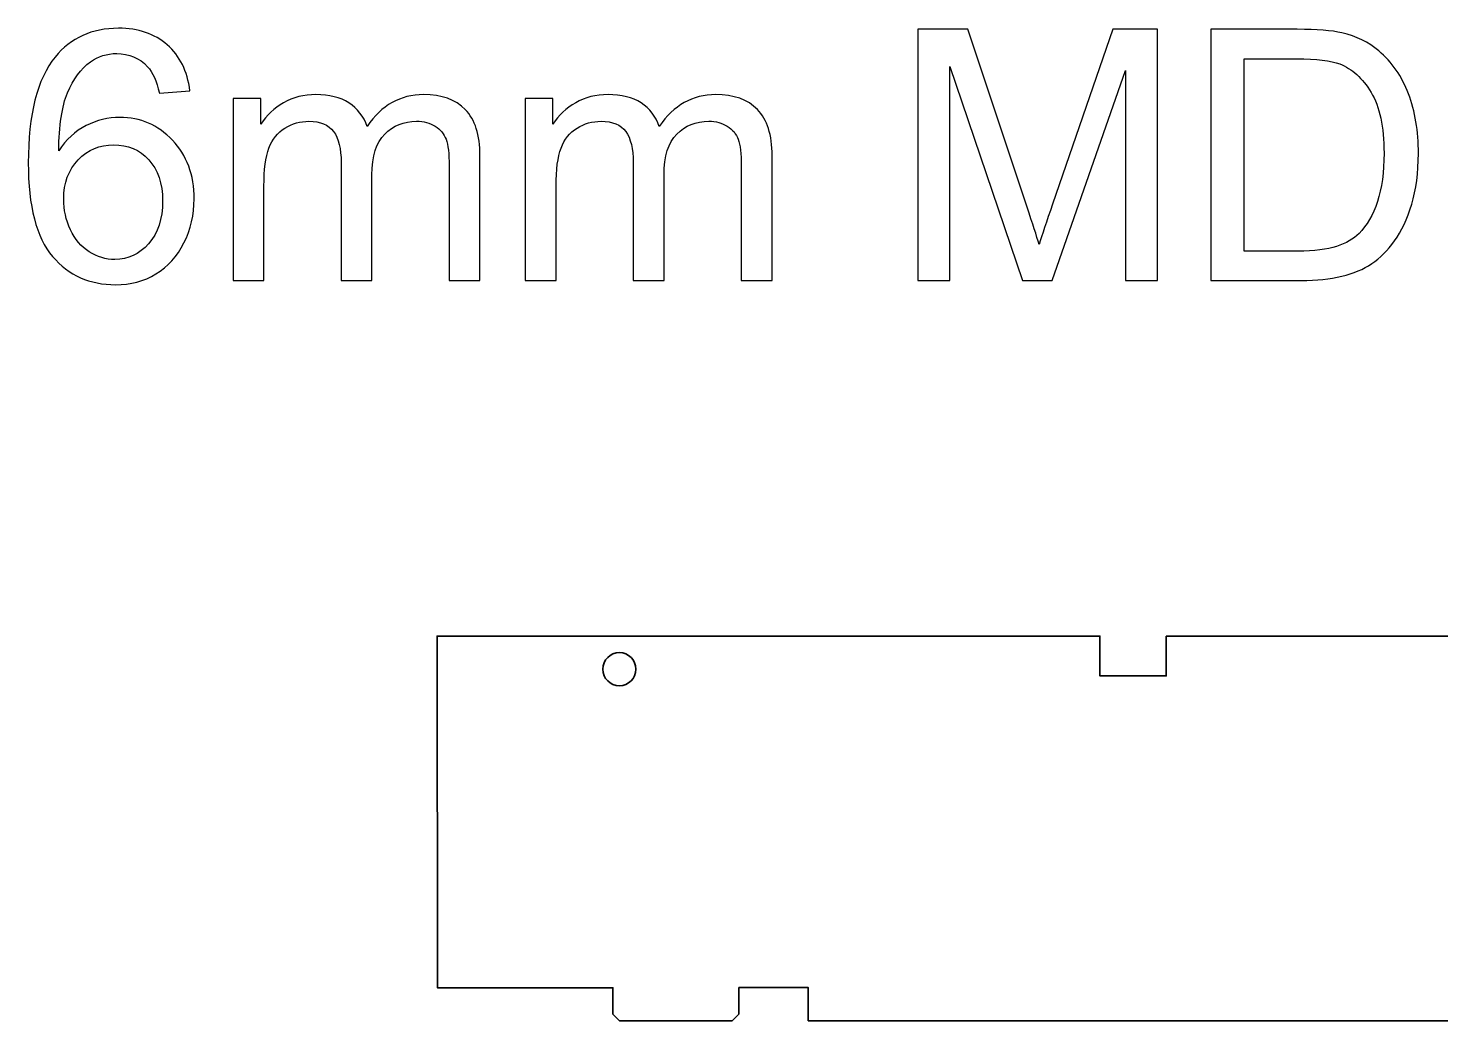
# Model space of a CAD drawing. Header units: millimetres. Extents: x 198 to 2216, y -826 to 151.
# Drawn here: x 197.7 to 410.9, y -5.3 to 144.4 of the extents above; entities that cross this region are included whole.
import ezdxf

# ---------------------------------------------------------------- set-up
doc = ezdxf.new("R2010")
doc.units = ezdxf.units.MM
doc.header["$MEASUREMENT"] = 0
doc.layers.add('Layer 1', color=7, linetype='Continuous')

msp = doc.modelspace()

# ---------------------------------------------------------------- linework, layer by layer
at = {"layer": 'Layer 1', "color": 250, "lineweight": 35}
msp.add_ellipse((286.9185, 47.6988), major_axis=(0, 2.5), ratio=1, dxfattribs=at)
at = {"layer": 'Layer 1', "color": 250}
for points, knots in [([(222.113, 134.9369), (222.113, 134.9369), (217.5093, 134.5665), (217.5093, 134.5665), (217.0948, 136.3921), (216.5039, 137.7239), (215.7366, 138.5529), (214.4754, 139.8846), (212.9143, 140.5461), (211.0623, 140.5461), (209.5718, 140.5461), (208.2489, 140.1316), (207.1111, 139.3026), (205.6471, 138.2354), (204.5006, 136.6832), (203.6451, 134.6371), (202.7984, 132.5821), (202.3575, 129.6629), (202.3222, 125.8794), (203.4423, 127.5815), (204.8181, 128.8515), (206.4409, 129.6717), (208.0636, 130.5008), (209.757, 130.9153), (211.5385, 130.9153), (214.643, 130.9153), (217.2888, 129.7687), (219.476, 127.4845), (221.6544, 125.2003), (222.748, 122.2546), (222.748, 118.6298), (222.748, 116.2485), (222.2365, 114.0437), (221.2134, 111.9975), (220.1816, 109.9514), (218.7793, 108.3904), (216.9801, 107.3056), (215.1898, 106.2208), (213.1525, 105.674), (210.8771, 105.674), (207.0053, 105.674), (203.8391, 107.1028), (201.3873, 109.9514), (198.9443, 112.8001), (197.7184, 117.5009), (197.7184, 124.0449), (197.7184, 131.3651), (199.0766, 136.692), (201.7842, 140.0169), (204.1478, 142.9097), (207.3316, 144.3561), (211.3445, 144.3561), (214.3255, 144.3561), (216.7773, 143.5183), (218.6823, 141.8514), (220.5873, 140.1845), (221.7338, 137.8826), (222.113, 134.9369)], [0, 0, 0, 0, 0.05263158, 0.05263158, 0.05263158, 0.10526316, 0.10526316, 0.10526316, 0.15789474, 0.15789474, 0.15789474, 0.21052632, 0.21052632, 0.21052632, 0.26315789, 0.26315789, 0.26315789, 0.31578947, 0.31578947, 0.31578947, 0.36842105, 0.36842105, 0.36842105, 0.42105263, 0.42105263, 0.42105263, 0.47368421, 0.47368421, 0.47368421, 0.52631579, 0.52631579, 0.52631579, 0.57894737, 0.57894737, 0.57894737, 0.63157895, 0.63157895, 0.63157895, 0.68421053, 0.68421053, 0.68421053, 0.73684211, 0.73684211, 0.73684211, 0.78947368, 0.78947368, 0.78947368, 0.84210526, 0.84210526, 0.84210526, 0.89473684, 0.89473684, 0.89473684, 0.94736842, 0.94736842, 0.94736842, 1, 1, 1, 1]), ([(331.9681, 106.309), (331.9681, 106.309), (331.9681, 144.1974), (331.9681, 144.1974), (331.9681, 144.1974), (339.4822, 144.1974), (339.4822, 144.1974), (339.4822, 144.1974), (348.4428, 117.3774), (348.4428, 117.3774), (349.2718, 114.8815), (349.8715, 113.0118), (350.2508, 111.7682), (350.6829, 113.1441), (351.362, 115.1725), (352.2792, 117.8448), (352.2792, 117.8448), (361.3986, 144.1974), (361.3986, 144.1974), (361.3986, 144.1974), (368.1102, 144.1974), (368.1102, 144.1974), (368.1102, 144.1974), (368.1102, 106.309), (368.1102, 106.309), (368.1102, 106.309), (363.2947, 106.309), (363.2947, 106.309), (363.2947, 106.309), (363.2947, 138.0061), (363.2947, 138.0061), (363.2947, 138.0061), (352.2351, 106.309), (352.2351, 106.309), (352.2351, 106.309), (347.7196, 106.309), (347.7196, 106.309), (347.7196, 106.309), (336.7835, 138.5882), (336.7835, 138.5882), (336.7835, 138.5882), (336.7835, 106.309), (336.7835, 106.309), (336.7835, 106.309), (331.9681, 106.309), (331.9681, 106.309)], [0, 0, 0, 0, 0.06666667, 0.06666667, 0.06666667, 0.13333333, 0.13333333, 0.13333333, 0.2, 0.2, 0.2, 0.26666667, 0.26666667, 0.26666667, 0.33333333, 0.33333333, 0.33333333, 0.4, 0.4, 0.4, 0.46666667, 0.46666667, 0.46666667, 0.53333333, 0.53333333, 0.53333333, 0.6, 0.6, 0.6, 0.66666667, 0.66666667, 0.66666667, 0.73333333, 0.73333333, 0.73333333, 0.8, 0.8, 0.8, 0.86666667, 0.86666667, 0.86666667, 0.93333333, 0.93333333, 0.93333333, 1, 1, 1, 1]), ([(376.1535, 106.309), (376.1535, 106.309), (376.1535, 144.1974), (376.1535, 144.1974), (376.1535, 144.1974), (389.2063, 144.1974), (389.2063, 144.1974), (392.152, 144.1974), (394.4009, 144.021), (395.9532, 143.6594), (398.1227, 143.1567), (399.9748, 142.2483), (401.5094, 140.943), (403.5114, 139.2496), (405.0019, 137.0977), (405.9897, 134.4695), (406.9863, 131.8413), (407.4802, 128.8339), (407.4802, 125.456), (407.4802, 122.5809), (407.145, 120.0321), (406.4748, 117.8096), (405.8045, 115.5871), (404.9402, 113.7438), (403.8907, 112.2886), (402.8323, 110.8334), (401.6858, 109.6868), (400.4334, 108.8578), (399.1899, 108.02), (397.6818, 107.385), (395.9179, 106.9528), (394.1452, 106.5207), (392.1167, 106.309), (389.8236, 106.309), (389.8236, 106.309), (376.1535, 106.309), (376.1535, 106.309)], [0, 0, 0, 0, 0.08333333, 0.08333333, 0.08333333, 0.16666667, 0.16666667, 0.16666667, 0.25, 0.25, 0.25, 0.33333333, 0.33333333, 0.33333333, 0.41666667, 0.41666667, 0.41666667, 0.5, 0.5, 0.5, 0.58333333, 0.58333333, 0.58333333, 0.66666667, 0.66666667, 0.66666667, 0.75, 0.75, 0.75, 0.83333333, 0.83333333, 0.83333333, 0.91666667, 0.91666667, 0.91666667, 1, 1, 1, 1]), ([(381.1806, 110.754), (381.1806, 110.754), (389.2592, 110.754), (389.2592, 110.754), (391.7551, 110.754), (393.713, 110.9833), (395.1329, 111.4507), (396.5529, 111.9182), (397.6818, 112.5708), (398.5284, 113.4175), (399.7102, 114.6081), (400.6363, 116.2132), (401.2977, 118.2241), (401.9592, 120.2349), (402.2943, 122.6691), (402.2943, 125.5354), (402.2943, 129.5042), (401.6417, 132.5557), (400.3452, 134.69), (399.0488, 136.8243), (397.4701, 138.253), (395.6092, 138.9762), (394.2686, 139.4966), (392.1079, 139.7524), (389.1269, 139.7524), (389.1269, 139.7524), (381.1806, 139.7524), (381.1806, 139.7524), (381.1806, 139.7524), (381.1806, 110.754), (381.1806, 110.754)], [0, 0, 0, 0, 0.1, 0.1, 0.1, 0.2, 0.2, 0.2, 0.3, 0.3, 0.3, 0.4, 0.4, 0.4, 0.5, 0.5, 0.5, 0.6, 0.6, 0.6, 0.7, 0.7, 0.7, 0.8, 0.8, 0.8, 0.9, 0.9, 0.9, 1, 1, 1, 1]), ([(228.6306, 106.309), (228.6306, 106.309), (228.6306, 133.7728), (228.6306, 133.7728), (228.6306, 133.7728), (232.811, 133.7728), (232.811, 133.7728), (232.811, 133.7728), (232.811, 129.8922), (232.811, 129.8922), (233.6665, 131.2328), (234.813, 132.3176), (236.2418, 133.1289), (237.6705, 133.9492), (239.2933, 134.3549), (241.1189, 134.3549), (243.1474, 134.3549), (244.8143, 133.9315), (246.1108, 133.0937), (247.4072, 132.247), (248.3244, 131.074), (248.8536, 129.5571), (251.0408, 132.7585), (253.8719, 134.3549), (257.3644, 134.3549), (260.0984, 134.3549), (262.2062, 133.6052), (263.6703, 132.0971), (265.1431, 130.5889), (265.884, 128.2694), (265.884, 125.1385), (265.884, 125.1385), (265.884, 106.309), (265.884, 106.309), (265.884, 106.309), (261.2273, 106.309), (261.2273, 106.309), (261.2273, 106.309), (261.2273, 123.5951), (261.2273, 123.5951), (261.2273, 125.4472), (261.0685, 126.7878), (260.7687, 127.608), (260.4688, 128.4282), (259.922, 129.0808), (259.1194, 129.5835), (258.3257, 130.0862), (257.3908, 130.3332), (256.3237, 130.3332), (254.3834, 130.3332), (252.7783, 129.6894), (251.4994, 128.4105), (250.2206, 127.1229), (249.5856, 125.068), (249.5856, 122.2457), (249.5856, 122.2457), (249.5856, 106.309), (249.5856, 106.309), (249.5856, 106.309), (244.9289, 106.309), (244.9289, 106.309), (244.9289, 106.309), (244.9289, 124.1331), (244.9289, 124.1331), (244.9289, 126.1969), (244.5497, 127.7491), (243.7912, 128.781), (243.0328, 129.8128), (241.7892, 130.3332), (240.0694, 130.3332), (238.7641, 130.3332), (237.5559, 129.9892), (236.4446, 129.3013), (235.3334, 128.6134), (234.5308, 127.608), (234.0281, 126.2762), (233.5342, 124.9533), (233.2873, 123.0395), (233.2873, 120.5436), (233.2873, 120.5436), (233.2873, 106.309), (233.2873, 106.309), (233.2873, 106.309), (228.6306, 106.309), (228.6306, 106.309)], [0, 0, 0, 0, 0.03571429, 0.03571429, 0.03571429, 0.07142857, 0.07142857, 0.07142857, 0.10714286, 0.10714286, 0.10714286, 0.14285714, 0.14285714, 0.14285714, 0.17857143, 0.17857143, 0.17857143, 0.21428571, 0.21428571, 0.21428571, 0.25, 0.25, 0.25, 0.28571429, 0.28571429, 0.28571429, 0.32142857, 0.32142857, 0.32142857, 0.35714286, 0.35714286, 0.35714286, 0.39285714, 0.39285714, 0.39285714, 0.42857143, 0.42857143, 0.42857143, 0.46428571, 0.46428571, 0.46428571, 0.5, 0.5, 0.5, 0.53571429, 0.53571429, 0.53571429, 0.57142857, 0.57142857, 0.57142857, 0.60714286, 0.60714286, 0.60714286, 0.64285714, 0.64285714, 0.64285714, 0.67857143, 0.67857143, 0.67857143, 0.71428571, 0.71428571, 0.71428571, 0.75, 0.75, 0.75, 0.78571429, 0.78571429, 0.78571429, 0.82142857, 0.82142857, 0.82142857, 0.85714286, 0.85714286, 0.85714286, 0.89285714, 0.89285714, 0.89285714, 0.92857143, 0.92857143, 0.92857143, 0.96428571, 0.96428571, 0.96428571, 1, 1, 1, 1]), ([(272.7102, 106.309), (272.7102, 106.309), (272.7102, 133.7728), (272.7102, 133.7728), (272.7102, 133.7728), (276.8906, 133.7728), (276.8906, 133.7728), (276.8906, 133.7728), (276.8906, 129.8922), (276.8906, 129.8922), (277.7461, 131.2328), (278.8926, 132.3176), (280.3214, 133.1289), (281.7501, 133.9492), (283.3729, 134.3549), (285.1985, 134.3549), (287.227, 134.3549), (288.8939, 133.9315), (290.1904, 133.0937), (291.4868, 132.247), (292.404, 131.074), (292.9332, 129.5571), (295.1204, 132.7585), (297.9515, 134.3549), (301.444, 134.3549), (304.178, 134.3549), (306.2858, 133.6052), (307.7499, 132.0971), (309.2227, 130.5889), (309.9636, 128.2694), (309.9636, 125.1385), (309.9636, 125.1385), (309.9636, 106.309), (309.9636, 106.309), (309.9636, 106.309), (305.3069, 106.309), (305.3069, 106.309), (305.3069, 106.309), (305.3069, 123.5951), (305.3069, 123.5951), (305.3069, 125.4472), (305.1481, 126.7878), (304.8483, 127.608), (304.5484, 128.4282), (304.0016, 129.0808), (303.199, 129.5835), (302.4053, 130.0862), (301.4704, 130.3332), (300.4033, 130.3332), (298.463, 130.3332), (296.8579, 129.6894), (295.579, 128.4105), (294.3002, 127.1229), (293.6652, 125.068), (293.6652, 122.2457), (293.6652, 122.2457), (293.6652, 106.309), (293.6652, 106.309), (293.6652, 106.309), (289.0085, 106.309), (289.0085, 106.309), (289.0085, 106.309), (289.0085, 124.1331), (289.0085, 124.1331), (289.0085, 126.1969), (288.6293, 127.7491), (287.8708, 128.781), (287.1124, 129.8128), (285.8688, 130.3332), (284.149, 130.3332), (282.8437, 130.3332), (281.6355, 129.9892), (280.5242, 129.3013), (279.413, 128.6134), (278.6104, 127.608), (278.1077, 126.2762), (277.6138, 124.9533), (277.3669, 123.0395), (277.3669, 120.5436), (277.3669, 120.5436), (277.3669, 106.309), (277.3669, 106.309), (277.3669, 106.309), (272.7102, 106.309), (272.7102, 106.309)], [0, 0, 0, 0, 0.03571429, 0.03571429, 0.03571429, 0.07142857, 0.07142857, 0.07142857, 0.10714286, 0.10714286, 0.10714286, 0.14285714, 0.14285714, 0.14285714, 0.17857143, 0.17857143, 0.17857143, 0.21428571, 0.21428571, 0.21428571, 0.25, 0.25, 0.25, 0.28571429, 0.28571429, 0.28571429, 0.32142857, 0.32142857, 0.32142857, 0.35714286, 0.35714286, 0.35714286, 0.39285714, 0.39285714, 0.39285714, 0.42857143, 0.42857143, 0.42857143, 0.46428571, 0.46428571, 0.46428571, 0.5, 0.5, 0.5, 0.53571429, 0.53571429, 0.53571429, 0.57142857, 0.57142857, 0.57142857, 0.60714286, 0.60714286, 0.60714286, 0.64285714, 0.64285714, 0.64285714, 0.67857143, 0.67857143, 0.67857143, 0.71428571, 0.71428571, 0.71428571, 0.75, 0.75, 0.75, 0.78571429, 0.78571429, 0.78571429, 0.82142857, 0.82142857, 0.82142857, 0.85714286, 0.85714286, 0.85714286, 0.89285714, 0.89285714, 0.89285714, 0.92857143, 0.92857143, 0.92857143, 0.96428571, 0.96428571, 0.96428571, 1, 1, 1, 1]), ([(203.063, 118.5857), (203.063, 116.9805), (203.407, 115.446), (204.0861, 113.9819), (204.7652, 112.5179), (205.7177, 111.4066), (206.9259, 110.6393), (208.143, 109.8721), (209.4307, 109.484), (210.7977, 109.484), (212.7821, 109.484), (214.4754, 110.2778), (215.8777, 111.8653), (217.28, 113.4528), (217.9855, 115.6047), (217.9855, 118.3299), (217.9855, 120.9493), (217.2888, 123.013), (215.9041, 124.5212), (214.5195, 126.0293), (212.7556, 126.7878), (210.6125, 126.7878), (208.5134, 126.7878), (206.7231, 126.0293), (205.2591, 124.5212), (203.795, 123.013), (203.063, 121.0375), (203.063, 118.5857)], [0, 0, 0, 0, 0.11111111, 0.11111111, 0.11111111, 0.22222222, 0.22222222, 0.22222222, 0.33333333, 0.33333333, 0.33333333, 0.44444444, 0.44444444, 0.44444444, 0.55555556, 0.55555556, 0.55555556, 0.66666667, 0.66666667, 0.66666667, 0.77777778, 0.77777778, 0.77777778, 0.88888889, 0.88888889, 0.88888889, 1, 1, 1, 1])]:
    msp.add_open_spline(points, degree=3, knots=knots, dxfattribs=at)
at = {"layer": 'Layer 1', "color": 250, "lineweight": 35}
msp.add_open_spline([(369.4312, 52.6975), (369.4312, 52.6975), (516.5142, 52.6999), (516.5142, 52.6999), (516.5142, 52.6999), (516.5142, -0.2999), (516.5142, -0.2999), (516.5142, -0.2999), (489.9866, -0.2999), (489.9866, -0.2999), (489.9866, -0.2999), (489.9866, -4.3012), (489.9866, -4.3012), (489.9866, -4.3012), (488.9846, -5.3032), (488.9846, -5.3032), (488.9846, -5.3032), (471.9883, -5.3032), (471.9883, -5.3032), (471.9883, -5.3032), (470.9913, -4.3061), (470.9913, -4.3061), (470.9913, -4.3061), (470.9913, -0.306), (470.9913, -0.306), (470.9913, -0.306), (460.4871, -0.306), (460.4871, -0.306), (460.4871, -0.306), (460.4871, -5.3067), (460.4871, -5.3067), (460.4871, -5.3067), (427.9089, -5.3074), (427.9089, -5.3074), (427.9089, -5.3074), (315.4264, -5.308), (315.4264, -5.308), (315.4264, -5.308), (315.4264, -0.3089), (315.4264, -0.3089), (315.4264, -0.3089), (304.9404, -0.3089), (304.9404, -0.3089), (304.9404, -0.3089), (304.9404, -4.3107), (304.9404, -4.3107), (304.9404, -4.3107), (303.9399, -5.3111), (303.9399, -5.3111), (303.9399, -5.3111), (286.9403, -5.3111), (286.9403, -5.3111), (286.9403, -5.3111), (285.9523, -4.3231), (285.9523, -4.3231), (285.9523, -4.3231), (285.9523, -0.3254), (285.9523, -0.3254), (285.9523, -0.3254), (259.4567, -0.3254), (259.4567, -0.3254), (259.4567, -0.3254), (259.4185, 52.6999), (259.4185, 52.6999), (259.4185, 52.6999), (359.4291, 52.6999), (359.4291, 52.6999), (359.4291, 52.6999), (359.4291, 46.6981), (359.4291, 46.6981), (359.4291, 46.6981), (369.4312, 46.6981), (369.4312, 46.6981), (369.4312, 46.6981), (369.4312, 52.6975), (369.4312, 52.6975)], degree=3, knots=[0, 0, 0, 0, 0.04, 0.04, 0.04, 0.08, 0.08, 0.08, 0.12, 0.12, 0.12, 0.16, 0.16, 0.16, 0.2, 0.2, 0.2, 0.24, 0.24, 0.24, 0.28, 0.28, 0.28, 0.32, 0.32, 0.32, 0.36, 0.36, 0.36, 0.4, 0.4, 0.4, 0.44, 0.44, 0.44, 0.48, 0.48, 0.48, 0.52, 0.52, 0.52, 0.56, 0.56, 0.56, 0.6, 0.6, 0.6, 0.64, 0.64, 0.64, 0.68, 0.68, 0.68, 0.72, 0.72, 0.72, 0.76, 0.76, 0.76, 0.8, 0.8, 0.8, 0.84, 0.84, 0.84, 0.88, 0.88, 0.88, 0.92, 0.92, 0.92, 0.96, 0.96, 0.96, 1, 1, 1, 1], dxfattribs=at)

doc.saveas('drawing.dxf')
